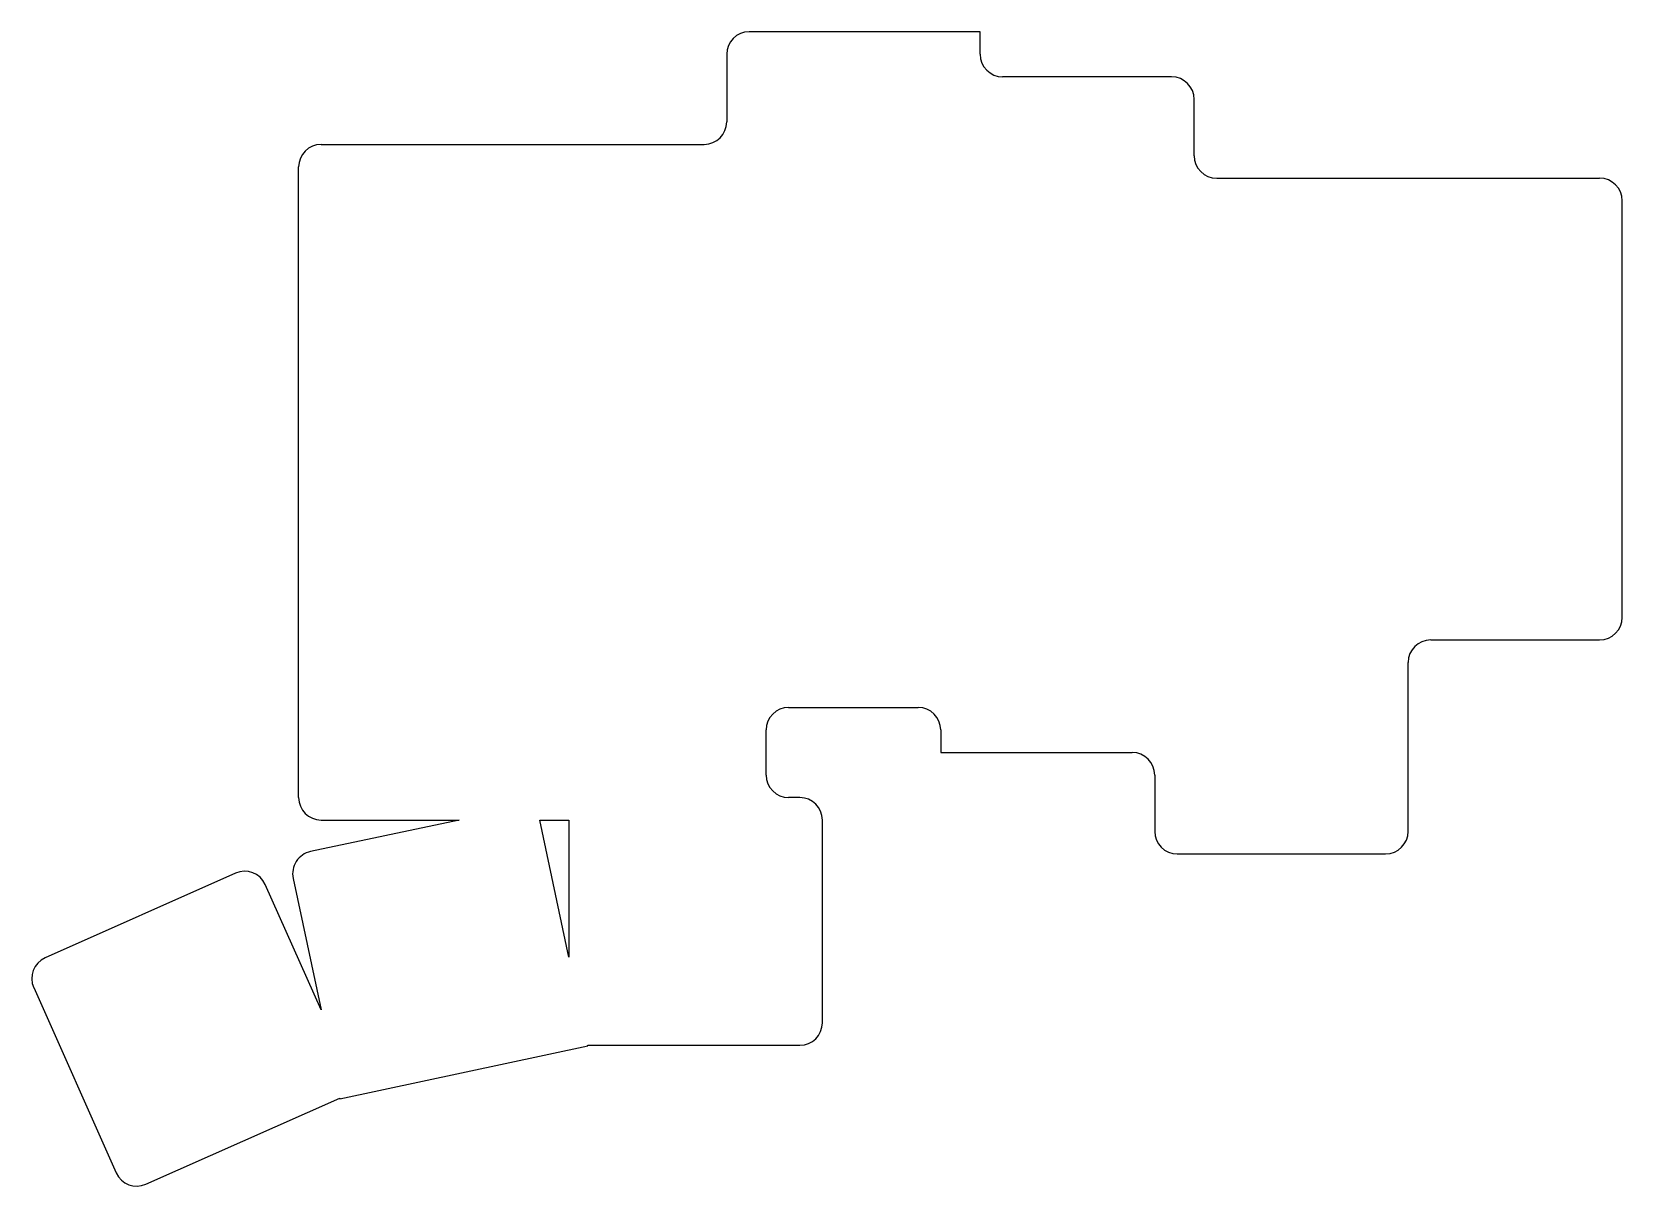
# Model space of a CAD drawing. Header units: millimetres. Extents: x 138 to 279, y -41 to 62.
import ezdxf

# ---------------------------------------------------------------- set-up
doc = ezdxf.new("R2010")
doc.units = ezdxf.units.MM

msp = doc.modelspace()

# ---------------------------------------------------------------- linework, layer by layer
for p, q in [((222.25, 62), (201.75, 62)), ((222.25, 60), (222.25, 62)), ((199.75, 60), (199.75, 54)), ((239.25, 58), (224.25, 58)), ((241.25, 51), (241.25, 56)), ((163.75, 52), (197.75, 52)), ((161.75, -6), (161.75, 50)), ((243.25, 49), (277.25, 49)), ((279.25, 10), (279.25, 47)), ((262.25, 8), (277.25, 8)), ((260.25, -9), (260.25, 6)), ((205.25, 2), (216.75, 2)), ((203.25, -4), (203.25, 0)), ((218.75, 0), (218.75, -2)), ((218.75, -2), (235.75, -2)), ((237.75, -4), (237.75, -9)), ((206.25, -6), (205.25, -6)), ((175.99, -8), (162.8, -10.8)), ((163.75, -8), (175.99, -8)), ((183.16, -8), (185.75, -8)), ((185.75, -20.17), (183.16, -8)), ((185.75, -8), (185.75, -20.17)), ((208.25, -26), (208.25, -8)), ((239.75, -11), (258.25, -11)), ((156.15, -12.72), (139.25, -20.24)), ((163.74, -24.85), (158.79, -13.73)), ((161.26, -13.18), (163.74, -24.85)), ((138.24, -22.88), (145.56, -39.33)), ((165.42, -32.74), (187.43, -28.06)), ((187.41, -28), (206.25, -28)), ((187.43, -28.06), (187.41, -28)), ((148.2, -40.34), (165.41, -32.68)), ((165.41, -32.68), (165.42, -32.74))]:
    msp.add_line(p, q)
for centre, start, end in [((201.75, 60), 90, 180), ((224.25, 60), 180, 270), ((239.25, 56), 0, 90), ((197.75, 54), 270, 0), ((163.75, 50), 90, 180), ((243.25, 51), 180, 270), ((277.25, 47), 0, 90), ((277.25, 10), 270, 0), ((262.25, 6), 90, 180), ((205.25, 0), 90, 180), ((216.75, 0), 0, 90), ((235.75, -4), 0, 90), ((205.25, -4), 180, 270), ((163.75, -6), 180, 270), ((206.25, -8), 0, 90), ((239.75, -9), 180, 270), ((258.25, -9), 270, 0), ((163.22, -12.76), 102, 192), ((156.96, -14.54), 24, 114), ((140.06, -22.07), 114, 204), ((206.25, -26), 270, 0), ((147.38, -38.51), 204, 294)]:
    msp.add_arc(centre, 2, start, end)

doc.saveas('drawing.dxf')
